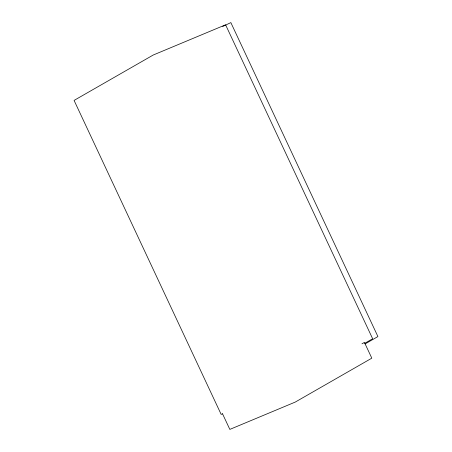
<?xml version="1.0" encoding="UTF-8"?>
<svg xmlns="http://www.w3.org/2000/svg" width="452" height="452" viewBox="0 0 452 452"><rect width="100%" height="100%" fill="white"/><g stroke="black" fill="none" stroke-linecap="round" stroke-linejoin="round"><path stroke-width="0.68" d="M222.666 26.493L230.848 22.6L377.923 336.57L365.131 343.904M361.979 343.814L364.425 342.407L371.81 358.17L295.246 402.082L229.836 429.4L222.452 413.642M364.741 343.311L372.657 338.768L225.582 24.798L153.239 55.014L74.077 100.412L221.152 414.382L222.446 413.846"/></g></svg>
